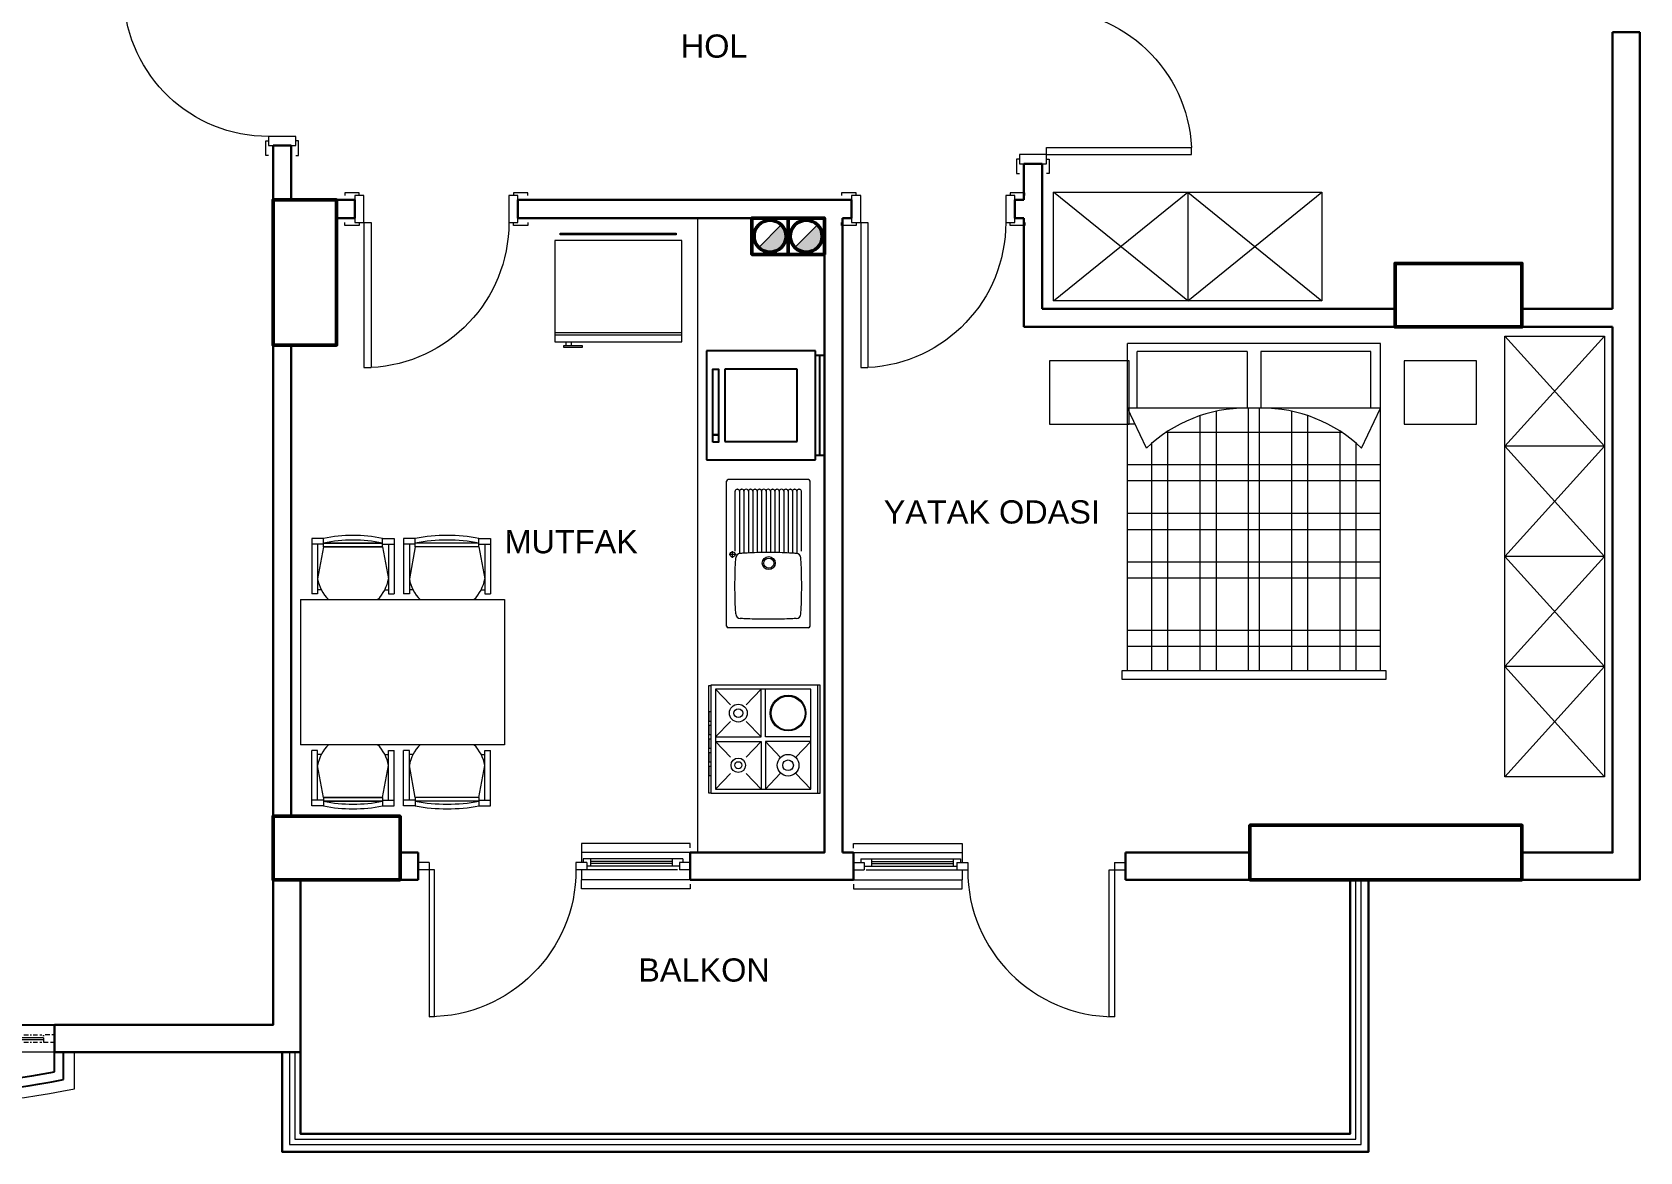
# Model space of a CAD drawing. Header units: millimetres. Extents: x 34 to 2479, y 29 to 1718.
# Drawn here: x 1582 to 2469, y 29 to 646 of the extents above; entities that cross this region are included whole.
import ezdxf

# ---------------------------------------------------------------- set-up
doc = ezdxf.new("R2010")
doc.units = ezdxf.units.MM
doc.linetypes.add('BORDER', pattern=[1.75, 0.5, -0.25, 0.5, -0.25, 0, -0.25])
doc.linetypes.add('DOT2', pattern=[0.125, 0, -0.125])
for name, color, linetype, lineweight in [('0-Gör-4__0_20_', 6, 'Continuous', 20), ('duv', 142, 'Continuous', 30), ('DUVAR', 7, 'Continuous', 50), ('KOLON', 1, 'Continuous', 50), ('mahal', 1, 'Continuous', 20), ('MIMARI', 2, 'Continuous', 20), ('PENCERE', 3, 'Continuous', 18), ('sıva', 6, 'DOT2', 20), ('TEFRIS', 6, 'Continuous', 15)]:
    doc.layers.add(name, color=color, linetype=linetype, lineweight=lineweight)
doc.layers.add('14_ISLAK_MEKAN_TEFRİŞ', color=134, linetype='Continuous')
doc.styles.add('text1', font='Arial')

# ---------------------------------------------------------------- blocks, each defined once
blk = doc.blocks.new('a67')
at = {"layer": 'TEFRIS'}
for p, q in [((2186.210795, 294.142837), (2186.210795, 474.432837)), ((2191.556795, 438.792837), (2191.556795, 469.977837)), ((2252.144795, 469.977837), (2191.556795, 469.977837)), ((2252.144795, 469.977837), (2252.144795, 438.792837)), ((2259.836795, 469.977837), (2259.836795, 438.792837)), ((2320.424795, 469.977837), (2259.836795, 469.977837)), ((2320.424795, 438.792837), (2320.424795, 469.977837)), ((2325.770795, 294.142837), (2325.770795, 474.432837)), ((2325.770795, 438.792837), (2186.210795, 438.792837)), ((2226.305795, 294.142837), (2226.305795, 434.642983)), ((2235.215795, 294.142837), (2235.215795, 437.072133)), ((2253.035795, 294.142837), (2253.035795, 438.792837)), ((2258.945795, 294.142837), (2258.945795, 438.792837)), ((2276.765795, 294.142837), (2276.765795, 437.072133)), ((2285.675795, 294.142837), (2285.675795, 434.642983)), ((2315.352696, 416.721028), (2325.770795, 438.792837)), ((2208.485795, 294.142837), (2208.485795, 426.068927)), ((2303.495795, 294.142837), (2303.495795, 426.068927)), ((2304.474036, 425.427837), (2207.507553, 425.427837)), ((2312.405795, 294.142837), (2312.405795, 419.91609)), ((2325.770795, 407.607837), (2186.210795, 407.607837)), ((2325.770795, 398.697837), (2186.210795, 398.697837)), ((2186.210795, 380.877837), (2325.770795, 380.877837)), ((2186.210795, 371.967837), (2325.770795, 371.967837)), ((2186.210795, 354.147837), (2325.770795, 354.147837)), ((2186.210795, 345.237837), (2325.770795, 345.237837)), ((2186.210795, 316.417837), (2325.770795, 316.417837)), ((2186.210795, 307.507837), (2325.770795, 307.507837)), ((2186.210795, 294.142837), (2325.770795, 294.142837))]:
    blk.add_line(p, q, dxfattribs=at)
at = {"layer": 'TEFRIS', "flags": 128}
for points in [[(2143.210795, 464.901072), (2143.210795, 429.901072), (2187.210795, 429.901072), (2187.210795, 464.901072), (2143.210795, 464.901072)], [(2338.770795, 464.901072), (2338.770795, 429.901072), (2378.770795, 429.901072), (2378.770795, 464.901072), (2338.770795, 464.901072)], [(2325.770795, 294.142837), (2328.770795, 294.142837), (2328.770795, 289.142837), (2186.210795, 289.142837), (2183.210795, 289.142837), (2183.210795, 294.142837), (2186.210795, 294.142837)]]:
    blk.add_lwpolyline(points, dxfattribs=at)
at = {"layer": 'TEFRIS'}
for centre, start, end in [((2251.696381, 359.066886), 89.677747, 133.685448), ((2260.285208, 359.066886), 46.314552, 90.322253)]:
    blk.add_arc(centre, 79.727212, start, end, dxfattribs=at)
blk = doc.blocks.new('bb12')
at = {"layer": '14_ISLAK_MEKAN_TEFRİŞ'}
for p, q in [((1139.887996, -291.899922), (1079.887996, -291.899922)), ((1079.887996, -291.899922), (1079.887996, -351.899922)), ((1139.887996, -351.899922), (1139.887996, -291.899922)), ((1129.887996, -301.899922), (1089.887996, -301.899922)), ((1089.887996, -301.899922), (1089.887996, -341.899922)), ((1129.887996, -341.899922), (1129.887996, -301.899922)), ((1089.887996, -341.899922), (1129.887996, -341.899922)), ((1079.887996, -351.899922), (1139.887996, -351.899922)), ((1082.428008, -351.899922), (1082.428008, -356.899922)), ((1082.428008, -356.899922), (1132.428008, -356.899922)), ((1132.428008, -356.899922), (1137.428008, -356.899922))]:
    blk.add_line(p, q, dxfattribs=at)
at = {"layer": '14_ISLAK_MEKAN_TEFRİŞ', "flags": 128}
for points in [[(1089.659863, -295.395742), (1093.65358, -295.395742), (1093.65358, -298.404103), (1089.659863, -298.404103)], [(1093.65358, -295.395742), (1129.887996, -295.395742), (1129.887996, -298.404103), (1093.65358, -298.404103)]]:
    blk.add_lwpolyline(points, close=True, dxfattribs=at)
for points in [[(1082.428008, -354.399922), (1137.428008, -354.399922)], [(1137.428008, -356.899922), (1137.428008, -351.899922)]]:
    blk.add_lwpolyline(points, dxfattribs=at)
blk = doc.blocks.new('dolap2', base_point=(2394.2937, 235.5355))
at = {"layer": 'TEFRIS', "linetype": 'ByBlock'}
for p, q in [((2394.29374, 478.559318), (2449.29374, 417.80336)), ((2394.29374, 417.80336), (2449.29374, 478.559318)), ((2449.29374, 417.80336), (2394.29374, 417.80336)), ((2449.29374, 417.80336), (2394.29374, 357.047401)), ((2449.29374, 357.047401), (2394.29374, 417.80336)), ((2449.29374, 357.047401), (2394.29374, 357.047401)), ((2394.29374, 357.047401), (2449.29374, 296.291443)), ((2394.29374, 296.291443), (2449.29374, 357.047401)), ((2449.29374, 296.291443), (2394.29374, 296.291443)), ((2449.29374, 296.291443), (2394.29374, 235.535485)), ((2449.29374, 235.535485), (2394.29374, 296.291443))]:
    blk.add_line(p, q, dxfattribs=at)
at = {"layer": 'TEFRIS', "flags": 128}
blk.add_lwpolyline([(2449.29374, 478.559318), (2449.29374, 235.535485), (2394.29374, 235.535485), (2394.29374, 478.559318), (2449.29374, 478.559318)], dxfattribs=at)
blk = doc.blocks.new('dolap6', base_point=(2145.4474, 497.9032))
at = {"layer": 'TEFRIS', "linetype": 'ByBlock'}
for p, q in [((2145.447386, 497.903204), (2219.459302, 557.903204)), ((2219.459302, 497.903204), (2145.447386, 557.903204)), ((2219.459302, 557.903204), (2219.459302, 497.903204)), ((2219.459302, 557.903204), (2293.471219, 497.903204)), ((2219.459302, 497.903204), (2293.471219, 557.903204))]:
    blk.add_line(p, q, dxfattribs=at)
at = {"layer": 'TEFRIS', "flags": 128}
blk.add_lwpolyline([(2293.471219, 497.903204), (2145.447386, 497.903204), (2145.447386, 557.903204), (2293.471219, 557.903204), (2293.471219, 497.903204)], dxfattribs=at)
blk = doc.blocks.new('baca')
at = {"layer": 'MIMARI', "linetype": 'Continuous'}
blk.add_hatch(color=256, dxfattribs=at).paths.add_polyline_path([(16.24, -3.76), (15.19, -2.86), (14.01, -2.13), (12.73, -1.6), (11.38, -1.28), (10, -1.17), (8.62, -1.28), (7.27, -1.6), (5.99, -2.13), (4.81, -2.86), (3.76, -3.76), (2.86, -4.81), (2.13, -5.99), (1.6, -7.27), (1.28, -8.62), (1.17, -10), (1.28, -11.38), (1.6, -12.73), (2.13, -14.01), (2.86, -15.19), (3.76, -16.24)])
at = {"layer": 'DUVAR', "ltscale": 5, "flags": 128}
blk.add_lwpolyline([(0, 0), (20, 0), (20, -20), (0, -20)], close=True, dxfattribs=at)
at = {"layer": 'DUVAR', "ltscale": 5}
blk.add_circle((10, -10), 8.83, dxfattribs=at)
at = {"layer": 'MIMARI', "linetype": 'Continuous'}
blk.add_line((3.76, -16.24), (16.24, -3.76), dxfattribs=at)
blk = doc.blocks.new('fgdfgfr')
at = {"layer": 'TEFRIS'}
for p, q in [((1223.771266, -39316.767325), (1223.771266, -39301.767325)), ((1373.771266, -39296.767325), (1313.771266, -39296.767325)), ((1313.771266, -39296.767325), (1313.771266, -39301.767325)), ((1313.771266, -39307.267325), (1313.771266, -39301.767325)), ((1373.771266, -39301.767325), (1313.771266, -39301.767325)), ((1373.771266, -39299.267325), (1373.771266, -39296.767325)), ((1373.771266, -39301.767325), (1373.771266, -39316.767325)), ((1229.771266, -39307.267325), (1223.771266, -39307.267325)), ((1223.771266, -39311.267325), (1223.771266, -39307.267325)), ((1229.771266, -39311.267325), (1229.771266, -39307.267325)), ((1316.771266, -39307.267325), (1310.771266, -39307.267325)), ((1310.771266, -39311.267325), (1310.771266, -39307.267325)), ((1316.771266, -39311.267325), (1316.771266, -39307.267325)), ((1366.771266, -39307.267325), (1316.771266, -39307.267325)), ((1367.771266, -39309.267325), (1316.771266, -39309.267325)), ((1318.771266, -39313.267325), (1318.771266, -39309.267325)), ((1363.771266, -39310.767325), (1318.771266, -39310.767325)), ((1363.771266, -39313.267325), (1363.771266, -39309.267325)), ((1373.771266, -39307.267325), (1367.771266, -39307.267325)), ((1367.771266, -39311.267325), (1367.771266, -39307.267325)), ((1229.771266, -39311.267325), (1223.771266, -39311.267325)), ((1316.771266, -39311.267325), (1310.771266, -39311.267325)), ((1313.771266, -39316.767325), (1313.771266, -39311.267325)), ((1313.771266, -39321.767325), (1313.771266, -39316.767325)), ((1373.771266, -39316.767325), (1313.771266, -39316.767325)), ((1314.771266, -39313.267325), (1314.771266, -39311.267325)), ((1369.771266, -39313.267325), (1314.771266, -39313.267325)), ((1363.771266, -39311.767325), (1318.771266, -39311.767325)), ((1373.771266, -39311.267325), (1367.771266, -39311.267325)), ((1369.771266, -39313.267325), (1369.771266, -39311.267325)), ((1373.771266, -39319.267325), (1373.771266, -39321.767325)), ((1373.771266, -39321.767325), (1313.771266, -39321.767325))]:
    blk.add_line(p, q, dxfattribs=at)
at = {"layer": 'TEFRIS', "flags": 128}
blk.add_lwpolyline([(1229.771266, -39307.267325), (1229.771266, -39226.267325), (1232.769211, -39226.322824), (1232.769211, -39307.267325), (1229.771266, -39307.267325)], dxfattribs=at)
at = {"layer": 'TEFRIS'}
blk.add_arc((1229.771266, -39307.267325), 81, 0, 90, dxfattribs=at)
blk = doc.blocks.new('dfsgadf')
at = {"layer": 'TEFRIS', "ltscale": 5}
for p, q in [((16407.274855, 28342.226677), (16407.274855, 28311.582287)), ((16413.674855, 28342.226677), (16407.274855, 28342.226677)), ((16413.674855, 28339.052333), (16407.274855, 28339.052333)), ((16410.474855, 28339.027213), (16410.474855, 28311.582287)), ((16413.674855, 28337.570469), (16410.474855, 28319.970469)), ((16413.674855, 28337.570469), (16413.674855, 28342.226677)), ((16413.674855, 28339.608007), (16448.874855, 28339.608007)), ((16413.674855, 28337.570469), (16448.874855, 28337.570469)), ((16448.874855, 28342.226677), (16455.274855, 28342.226677)), ((16448.874855, 28337.570469), (16448.874855, 28342.226677)), ((16448.874855, 28339.052333), (16455.274855, 28339.052333)), ((16448.874855, 28337.570469), (16452.074855, 28319.970469)), ((16452.074855, 28339.027213), (16452.074855, 28311.582287)), ((16455.274855, 28342.226677), (16455.274855, 28311.582287)), ((16460.391587, 28342.226677), (16460.391587, 28311.582287)), ((16460.391587, 28342.226677), (16460.391587, 28311.582287)), ((16466.791587, 28342.226677), (16460.391587, 28342.226677)), ((16466.791587, 28342.226677), (16460.391587, 28342.226677)), ((16466.791587, 28339.052333), (16460.391587, 28339.052333)), ((16466.791587, 28339.052333), (16460.391587, 28339.052333)), ((16463.591587, 28339.027213), (16463.591587, 28311.582287)), ((16463.591587, 28339.027213), (16463.591587, 28311.582287)), ((16466.791587, 28337.570469), (16463.591587, 28319.970469)), ((16466.791587, 28337.570469), (16463.591587, 28319.970469)), ((16466.791587, 28337.570469), (16466.791587, 28342.226677)), ((16466.791587, 28337.570469), (16466.791587, 28342.226677)), ((16466.791587, 28339.608007), (16499.491587, 28339.608007)), ((16499.491587, 28339.608007), (16466.791587, 28339.608007)), ((16466.791587, 28337.570469), (16499.491587, 28337.570469)), ((16499.491587, 28337.570469), (16466.791587, 28337.570469)), ((16499.491587, 28337.570469), (16499.491587, 28342.226677)), ((16499.491587, 28342.226677), (16505.891587, 28342.226677)), ((16499.491587, 28342.226677), (16505.891587, 28342.226677)), ((16499.491587, 28337.570469), (16499.491587, 28342.226677)), ((16499.491587, 28339.052333), (16505.891587, 28339.052333)), ((16499.491587, 28339.052333), (16505.891587, 28339.052333)), ((16499.491587, 28337.570469), (16502.691587, 28319.970469)), ((16499.491587, 28337.570469), (16502.691587, 28319.970469)), ((16502.691587, 28339.027213), (16502.691587, 28311.582287)), ((16502.691587, 28339.027213), (16502.691587, 28311.582287)), ((16505.891587, 28342.226677), (16505.891587, 28311.582287)), ((16505.891587, 28342.226677), (16505.891587, 28311.582287)), ((16410.474855, 28311.582287), (16407.274855, 28311.582287)), ((16412.497186, 28313.857961), (16410.474855, 28313.857961)), ((16450.052523, 28313.857961), (16452.074855, 28313.857961)), ((16452.074855, 28311.582287), (16455.274855, 28311.582287)), ((16463.591587, 28311.582287), (16460.391587, 28311.582287)), ((16463.591587, 28311.582287), (16460.391587, 28311.582287)), ((16465.613918, 28313.857961), (16463.591587, 28313.857961)), ((16465.613918, 28313.857961), (16463.591587, 28313.857961)), ((16500.669255, 28313.857961), (16502.691587, 28313.857961)), ((16500.669255, 28313.857961), (16502.691587, 28313.857961)), ((16502.691587, 28311.582287), (16505.891587, 28311.582287)), ((16502.691587, 28311.582287), (16505.891587, 28311.582287)), ((16399.518633, 28308.469343), (16512.024619, 28308.469343)), ((16399.518633, 28228.469343), (16399.518633, 28308.469343)), ((16512.024619, 28228.469343), (16512.024619, 28308.469343)), ((16512.024619, 28228.469343), (16399.518633, 28228.469343)), ((16410.474855, 28225.356399), (16407.274855, 28225.356399)), ((16407.274855, 28194.712009), (16407.274855, 28225.356399)), ((16410.474855, 28197.911472), (16410.474855, 28225.356399)), ((16412.497186, 28223.080725), (16410.474855, 28223.080725)), ((16450.052523, 28223.080725), (16452.074855, 28223.080725)), ((16452.074855, 28197.911472), (16452.074855, 28225.356399)), ((16452.074855, 28225.356399), (16455.274855, 28225.356399)), ((16455.274855, 28194.712009), (16455.274855, 28225.356399)), ((16460.391587, 28194.712009), (16460.391587, 28225.356399)), ((16463.591587, 28225.356399), (16460.391587, 28225.356399)), ((16460.391587, 28194.712009), (16460.391587, 28225.356399)), ((16463.591587, 28225.356399), (16460.391587, 28225.356399)), ((16463.591587, 28197.911472), (16463.591587, 28225.356399)), ((16463.591587, 28197.911472), (16463.591587, 28225.356399)), ((16465.613918, 28223.080725), (16463.591587, 28223.080725)), ((16465.613918, 28223.080725), (16463.591587, 28223.080725)), ((16500.669255, 28223.080725), (16502.691587, 28223.080725)), ((16500.669255, 28223.080725), (16502.691587, 28223.080725)), ((16502.691587, 28225.356399), (16505.891587, 28225.356399)), ((16502.691587, 28197.911472), (16502.691587, 28225.356399)), ((16502.691587, 28225.356399), (16505.891587, 28225.356399)), ((16502.691587, 28197.911472), (16502.691587, 28225.356399)), ((16505.891587, 28194.712009), (16505.891587, 28225.356399)), ((16505.891587, 28194.712009), (16505.891587, 28225.356399)), ((16413.674855, 28199.368217), (16410.474855, 28216.968217)), ((16448.874855, 28199.368217), (16452.074855, 28216.968217)), ((16466.791587, 28199.368217), (16463.591587, 28216.968217)), ((16466.791587, 28199.368217), (16463.591587, 28216.968217)), ((16499.491587, 28199.368217), (16502.691587, 28216.968217)), ((16499.491587, 28199.368217), (16502.691587, 28216.968217)), ((16413.674855, 28197.886353), (16407.274855, 28197.886353)), ((16413.674855, 28194.712009), (16407.274855, 28194.712009)), ((16413.674855, 28199.368217), (16448.874855, 28199.368217)), ((16413.674855, 28199.368217), (16413.674855, 28194.712009)), ((16413.674855, 28197.330679), (16448.874855, 28197.330679)), ((16448.874855, 28199.368217), (16448.874855, 28194.712009)), ((16448.874855, 28197.886353), (16455.274855, 28197.886353)), ((16448.874855, 28194.712009), (16455.274855, 28194.712009)), ((16466.791587, 28197.886353), (16460.391587, 28197.886353)), ((16466.791587, 28197.886353), (16460.391587, 28197.886353)), ((16466.791587, 28194.712009), (16460.391587, 28194.712009)), ((16466.791587, 28194.712009), (16460.391587, 28194.712009)), ((16499.491587, 28199.368217), (16466.791587, 28199.368217)), ((16466.791587, 28199.368217), (16466.791587, 28194.712009)), ((16466.791587, 28199.368217), (16499.491587, 28199.368217)), ((16466.791587, 28199.368217), (16466.791587, 28194.712009)), ((16499.491587, 28197.330679), (16466.791587, 28197.330679)), ((16466.791587, 28197.330679), (16499.491587, 28197.330679)), ((16499.491587, 28199.368217), (16499.491587, 28194.712009)), ((16499.491587, 28199.368217), (16499.491587, 28194.712009)), ((16499.491587, 28197.886353), (16505.891587, 28197.886353)), ((16499.491587, 28197.886353), (16505.891587, 28197.886353)), ((16499.491587, 28194.712009), (16505.891587, 28194.712009)), ((16499.491587, 28194.712009), (16505.891587, 28194.712009))]:
    blk.add_line(p, q, dxfattribs=at)
for centre, radius, start, end in [((16431.274855, 28246.274715), 97.552749, 79.606054, 100.393946), ((16431.274855, 28246.097121), 95.152749, 79.340864, 100.659136), ((16483.141587, 28259.529907), 84.297558, 78.816269, 101.183731), ((16483.141587, 28259.529907), 84.297558, 78.816269, 101.183731), ((16483.141587, 28259.020696), 82.229175, 78.531186, 101.468814), ((16483.141587, 28259.020696), 82.229175, 78.531186, 101.468814), ((16431.274855, 28323.461378), 21.090909, 189.527283, 225.302425), ((16431.274855, 28323.461378), 21.090909, 314.697575, 350.472717), ((16484.391587, 28323.461378), 21.090909, 189.527283, 225.302425), ((16484.391587, 28323.461378), 21.090909, 189.527283, 225.302425), ((16481.891587, 28323.461378), 21.090909, 314.697575, 350.472717), ((16481.891587, 28323.461378), 21.090909, 314.697575, 350.472717), ((16431.274855, 28213.477308), 21.090909, 134.697575, 170.472717), ((16431.274855, 28213.477308), 21.090909, 9.527283, 45.302425), ((16484.391587, 28213.477308), 21.090909, 134.697575, 170.472717), ((16484.391587, 28213.477308), 21.090909, 134.697575, 170.472717), ((16481.891587, 28213.477308), 21.090909, 9.527283, 45.302425), ((16481.891587, 28213.477308), 21.090909, 9.527283, 45.302425), ((16431.274855, 28290.66397), 97.552749, 259.606054, 280.393946), ((16431.274855, 28290.841564), 95.152749, 259.340864, 280.659136), ((16483.141587, 28277.408779), 84.297558, 258.816269, 281.183731), ((16483.141587, 28277.408779), 84.297558, 258.816269, 281.183731), ((16483.141587, 28277.91799), 82.229175, 258.531186, 281.468814), ((16483.141587, 28277.91799), 82.229175, 258.531186, 281.468814)]:
    blk.add_arc(centre, radius, start, end, dxfattribs=at)
blk = doc.blocks.new('kapı_10')
at = {"layer": '0-Gör-4__0_20_', "ltscale": 5}
for p, q in [((-9, -2.5), (-9, 5.5)), ((-9, 5.5), (-7.5, 5.5)), ((9, 5.5), (7.5, 5.5)), ((9, -2.5), (9, 5.5)), ((-7.5, -2.5), (-9, -2.5)), ((7.5, -2.5), (9, -2.5)), ((7.5, -5), (87.399937, -5)), ((7.5, -5), (7.5, -9)), ((87.399937, -5), (87.399937, -9)), ((7.5, -9), (87.399937, -9)), ((-9, -95.5), (-9, -87.5)), ((-9, -87.5), (-7.5, -87.5)), ((9, -87.5), (7.5, -87.5)), ((9, -95.5), (9, -87.5)), ((-7.5, -95.5), (-9, -95.5)), ((7.5, -95.5), (9, -95.5))]:
    blk.add_line(p, q, dxfattribs=at)
at = {"layer": '0-Gör-4__0_20_', "ltscale": 5, "flags": 128}
for points in [[(-7.5, 0), (7.5, 0), (7.5, -5), (-7.5, -5), (-7.5, 0)], [(-7.5, -85), (7.5, -85), (7.5, -90), (-7.5, -90), (-7.5, -85)]]:
    blk.add_lwpolyline(points, dxfattribs=at)
at = {"layer": '0-Gör-4__0_20_', "ltscale": 5}
blk.add_arc((7.5, -5), 80, 270, 357.134016, dxfattribs=at)
blk = doc.blocks.new('gdgffg')
at = {"layer": 'PENCERE', "ltscale": 5}
for p, q in [((421.613762, -49280.283032), (421.613765, -49300.607307)), ((643.613766, -49280.28298), (643.613769, -49300.607307))]:
    blk.add_line(p, q, dxfattribs=at)
at = {"layer": 'PENCERE', "lineweight": 25, "ltscale": 5}
for p, q in [((427.613763, -49285.395158), (427.613765, -49300.607306)), ((432.613764, -49289.680565), (432.613765, -49300.607305)), ((632.613768, -49289.680518), (632.613769, -49300.607309)), ((637.613767, -49285.395109), (637.613769, -49300.607308)), ((632.613769, -49315.60726), (432.613769, -49315.607308))]:
    blk.add_line(p, q, dxfattribs=at)
at = {"layer": 'PENCERE'}
for p, q in [((432.613765, -49300.607308), (632.613769, -49300.60726)), ((432.613769, -49315.607308), (432.613766, -49300.607308)), ((632.613769, -49315.60726), (632.613769, -49300.607309)), ((489.613767, -49307.607292), (438.613767, -49307.607306)), ((489.613767, -49308.607292), (438.613767, -49308.607306)), ((565.613767, -49309.607277), (499.613767, -49309.60729)), ((565.613767, -49310.607277), (499.613767, -49310.60729)), ((626.613767, -49307.607262), (575.613767, -49307.607275)), ((626.613767, -49308.607262), (575.613767, -49308.607275))]:
    blk.add_line(p, q, dxfattribs=at)
at = {"layer": 'PENCERE', "linetype": 'BORDER', "ltscale": 5}
for p, q in [((488.613767, -49306.107293), (439.613767, -49306.107306)), ((488.613767, -49310.107293), (439.613767, -49310.107306)), ((495.613767, -49306.107291), (489.613767, -49306.107292)), ((489.613767, -49310.107292), (489.613767, -49306.107292)), ((495.613767, -49310.107291), (489.613767, -49310.107292)), ((493.613768, -49312.107292), (493.613767, -49310.107292)), ((495.613767, -49310.107291), (495.613767, -49306.107291)), ((569.613767, -49308.107277), (495.613767, -49308.107291)), ((568.613767, -49306.107277), (496.613767, -49306.107291)), ((499.613768, -49312.10729), (499.613767, -49308.10729)), ((565.613768, -49312.107277), (565.613767, -49308.107277)), ((575.613767, -49306.107275), (569.613767, -49306.107277)), ((569.613767, -49310.107277), (569.613767, -49306.107277)), ((575.613767, -49310.107275), (569.613767, -49310.107277)), ((571.613768, -49312.107276), (571.613767, -49310.107276)), ((575.613767, -49310.107275), (575.613767, -49306.107275)), ((625.613767, -49306.107262), (576.613767, -49306.107275)), ((625.613767, -49310.107262), (576.613767, -49310.107275)), ((571.613768, -49312.107276), (493.613768, -49312.107292))]:
    blk.add_line(p, q, dxfattribs=at)
at = {"layer": 'PENCERE', "linetype": 'BORDER', "ltscale": 5, "flags": 128}
for points in [[(438.613767, -49306.107306), (432.613767, -49306.107308), (432.613767, -49310.107308), (438.613767, -49310.107306), (438.613767, -49306.107306)], [(632.613767, -49306.10726), (626.613767, -49306.107262), (626.613767, -49310.107262), (632.613767, -49310.10726), (632.613767, -49306.10726)]]:
    blk.add_lwpolyline(points, dxfattribs=at)
at = {"layer": 'PENCERE', "ltscale": 5}
blk.add_arc((532.613897, -49852.002153), 582.394869, 79.012659, 100.987368, dxfattribs=at)
at = {"layer": 'PENCERE', "lineweight": 25, "ltscale": 5}
for centre, radius, start, end in [((532.613896, -49843.699495), 568.092211, 79.348842, 100.651185), ((532.613895, -49836.213919), 555.606635, 79.631217, 100.36881)]:
    blk.add_arc(centre, radius, start, end, dxfattribs=at)
blk = doc.blocks.new('Firin')
at = {"layer": 'TEFRIS'}
for p, q in [((0, -0.012687), (0.6, -0.012687)), ((0.2875, -0.05), (0.2875, -0.300568)), ((0.398274, -0.131875), (0.3125, -0.05)), ((0.575, -0.05), (0.489226, -0.131875)), ((0.398274, -0.218693), (0.3125, -0.300568)), ((0.575, -0.300568), (0.489226, -0.218693)), ((0.2875, -0.300568), (0.025, -0.300568)), ((0.025, -0.324432), (0.110774, -0.406307)), ((0.201726, -0.406307), (0.2875, -0.324432)), ((0.398274, -0.406307), (0.3125, -0.324432)), ((0.575, -0.324432), (0.489226, -0.406307)), ((0.025, -0.575), (0.110774, -0.493125)), ((0.201726, -0.493125), (0.2875, -0.575)), ((0.398274, -0.493125), (0.3125, -0.575)), ((0.575, -0.575), (0.489226, -0.493125))]:
    blk.add_line(p, q, dxfattribs=at)
at = {"layer": 'TEFRIS', "flags": 128}
for points in [[(0, 0), (0.6, 0), (0.6, -0.6), (0, -0.6)], [(0.025, -0.575), (0.575, -0.575), (0.575, -0.05), (0.025, -0.05)]]:
    blk.add_lwpolyline(points, close=True, dxfattribs=at)
for points in [[(0.3125, -0.05), (0.3125, -0.300568), (0.575, -0.300568)], [(0.2875, -0.575), (0.2875, -0.324432), (0.025, -0.324432)], [(0.3125, -0.575), (0.3125, -0.324432), (0.575, -0.324432)], [(0.005, -0.6), (0.005, -0.614), (0.595, -0.614), (0.595, -0.6)], [(0.15, -0.6), (0.15, -0.6125), (0.2, -0.6125), (0.2, -0.6)], [(0.225, -0.6), (0.225, -0.6125), (0.275, -0.6125), (0.275, -0.6)], [(0.3, -0.6), (0.3, -0.6125), (0.35, -0.6125), (0.35, -0.6)], [(0.375, -0.6), (0.375, -0.6125), (0.425, -0.6125), (0.425, -0.6)], [(0.45, -0.6), (0.45, -0.6125), (0.5, -0.6125), (0.5, -0.6)]]:
    blk.add_lwpolyline(points, dxfattribs=at)
at = {"layer": 'TEFRIS'}
for centre, radius in [((0.15625, -0.175284), 0.098575), ((0.15625, -0.175284), 0.093575), ((0.44375, -0.175284), 0.05975), ((0.44375, -0.175284), 0.029375), ((0.15625, -0.449716), 0.049177), ((0.15625, -0.449716), 0.024177), ((0.44375, -0.449716), 0.039833), ((0.44375, -0.449716), 0.019583)]:
    blk.add_circle(centre, radius, dxfattribs=at)
blk = doc.blocks.new('bzd_7060')
at = {"layer": 'TEFRIS'}
for p, q in [((-59, 67), (-60, 67)), ((-60, 67), (-60, 3)), ((-59, 3), (-59, 67)), ((-56, 0), (-56, 70)), ((-56, 70), (0, 70)), ((-5, 0), (-5, 70)), ((-4, 70), (-4, 0)), ((0, 70), (0, 0)), ((0, 64), (2, 64)), ((3, 65), (2, 65)), ((2, 65), (2, 55)), ((3, 55), (3, 65)), ((0, 61), (2, 61)), ((2, 55), (3, 55)), ((-60, 3), (-59, 3)), ((0, 0), (-56, 0))]:
    blk.add_line(p, q, dxfattribs=at)
blk = doc.blocks.new('EVIYE1')
at = {"layer": 'TEFRIS'}
for p, q in [((-33.48683, 5.721164), (-33.48683, 52.221164)), ((-32.48683, 53.221164), (51.51317, 53.221164)), ((7.01317, 49.721164), (11.01317, 49.721164)), ((9.01317, 47.721164), (9.01317, 51.721164)), ((11.01317, 48.221164), (45.71317, 48.221164)), ((46.91317, 47.021164), (46.91317, 46.857831)), ((52.51317, 5.721164), (52.51317, 52.221164)), ((45.71317, 45.657831), (9.55908, 45.657831)), ((45.71317, 43.097831), (10.01317, 43.097831)), ((45.71317, 40.537831), (10.01317, 40.537831)), ((45.71317, 37.977831), (10.01317, 37.977831)), ((46.91317, 44.457831), (46.91317, 44.297831)), ((46.91317, 41.897831), (46.91317, 41.737831)), ((46.91317, 39.337831), (46.91317, 39.177831)), ((45.71317, 35.417831), (10.065071, 35.417831)), ((45.71317, 32.857831), (10.104855, 32.857831)), ((45.71317, 30.297831), (10.124925, 30.297831)), ((46.91317, 36.777831), (46.91317, 36.617831)), ((46.91317, 34.217831), (46.91317, 34.057831)), ((46.91317, 31.657831), (46.91317, 31.497831)), ((45.71317, 20.057831), (10.01317, 20.057831)), ((45.71317, 22.617831), (10.066868, 22.617831)), ((45.71317, 25.177831), (10.105933, 25.177831)), ((45.71317, 27.737831), (10.125285, 27.737831)), ((46.91317, 26.537831), (46.91317, 26.377831)), ((46.91317, 23.977831), (46.91317, 23.817831)), ((46.91317, 21.417831), (46.91317, 21.257831)), ((46.91317, 18.857831), (46.91317, 18.697831)), ((45.71317, 12.377831), (9.573338, 12.377831)), ((45.71317, 17.497831), (10.01317, 17.497831)), ((45.71317, 14.937831), (10.01317, 14.937831)), ((11.01317, 9.721164), (45.71317, 9.721164)), ((46.91317, 16.297831), (46.91317, 16.137831)), ((46.91317, 13.737831), (46.91317, 13.577831)), ((46.91317, 11.177831), (46.91317, 10.921164)), ((-32.48683, 4.721164), (51.51317, 4.721164))]:
    blk.add_line(p, q, dxfattribs=at)
at = {"layer": 'TEFRIS', "flags": 128}
for points in [[(-25.48683, 47.80425, -0.009845), (-22.848628, 48.009165, -0.008463), (-17.20767, 48.240013, -0.005994), (-9.236822, 48.335566, -0.005994), (-1.265975, 48.240013, -0.008463), (4.374983, 48.009165, -0.009845), (7.01317, 47.804252, -0.374103)], [(-28.069916, 12.721164, -0.009845), (-28.274831, 15.359359, -0.008463), (-28.505678, 21.000317, -0.005994), (-28.601232, 28.971164, -0.005994), (-28.505678, 36.942012, -0.008463), (-28.274831, 42.58297, -0.009845), (-28.069916, 45.221164, -0.374103)], [(9.596257, 12.721164, 0.009845), (9.801171, 15.359359, 0.008463), (10.032018, 21.000317, 0.005994), (10.127572, 28.971164, 0.005994), (10.032018, 36.942012, 0.008463), (9.801171, 42.58297, 0.009845), (9.596257, 45.221164, 0.374103)], [(-25.48683, 10.138078, 0.009845), (-22.848628, 9.933163, 0.008463), (-17.20767, 9.702316, 0.005994), (-9.236822, 9.606762, 0.005994), (-1.265975, 9.702316, 0.008463), (4.374983, 9.933163, 0.009845), (7.01317, 10.138077, 0.374103)]]:
    blk.add_lwpolyline(points, format="xyb", dxfattribs=at)
at = {"layer": 'TEFRIS'}
for centre, radius in [((9.01317, 49.721164), 1.5), ((4.01317, 28.721164), 3.75), ((4.01317, 28.721164), 2.9)]:
    blk.add_circle(centre, radius, dxfattribs=at)
for centre, radius, start, end in [((-32.48683, 52.221164), 1, 90, 180), ((-25.48683, 45.221164), 2.583087, 90, 180), ((7.01317, 45.221164), 2.583087, 0, 90), ((45.71317, 47.021164), 1.2, 0, 90), ((45.71317, 46.857831), 1.2, 270, 0), ((51.51317, 52.221164), 1, 0, 90), ((45.71317, 44.457831), 1.2, 0, 90), ((45.71317, 44.297831), 1.2, 270, 0), ((45.71317, 41.897831), 1.2, 0, 90), ((45.71317, 41.737831), 1.2, 270, 0), ((45.71317, 39.337831), 1.2, 0, 90), ((45.71317, 39.177831), 1.2, 270, 0), ((45.71317, 36.777831), 1.2, 0, 90), ((45.71317, 36.617831), 1.2, 270, 0), ((45.71317, 34.217831), 1.2, 0, 90), ((45.71317, 34.057831), 1.2, 270, 0), ((45.71317, 31.657831), 1.2, 0, 90), ((45.71317, 31.497831), 1.2, 270, 0), ((45.71317, 29.097831), 1.2, 0, 90), ((45.71317, 28.937831), 1.2, 270, 0), ((45.71317, 26.537831), 1.2, 0, 90), ((45.71317, 26.377831), 1.2, 270, 0), ((45.71317, 23.977831), 1.2, 0, 90), ((45.71317, 23.817831), 1.2, 270, 0), ((45.71317, 21.417831), 1.2, 0, 90), ((45.71317, 21.257831), 1.2, 270, 0), ((45.71317, 18.857831), 1.2, 0, 90), ((45.71317, 18.697831), 1.2, 270, 0), ((-25.48683, 12.721164), 2.583087, 180, 270), ((7.01317, 12.721164), 2.583087, 270, 0), ((45.71317, 16.297831), 1.2, 0, 90), ((45.71317, 16.137831), 1.2, 270, 0), ((45.71317, 13.737831), 1.2, 0, 90), ((45.71317, 13.577831), 1.2, 270, 0), ((45.71317, 11.177831), 1.2, 0, 90), ((45.71317, 10.921164), 1.2, 270, 0), ((-32.48683, 5.721164), 1, 180, 270), ((51.51317, 5.721164), 1, 270, 0)]:
    blk.add_arc(centre, radius, start, end, dxfattribs=at)

msp = doc.modelspace()

# ---------------------------------------------------------------- linework, layer by layer
for p, q in [((1730.081676, 178.805398), (1730.081676, 83.805398)), ((2309.081687, 38.805375), (2309.081687, 178.80398)), ((2319.081687, 28.805375), (2319.081687, 178.80398)), ((1720.081687, 83.805375), (1720.081687, 28.805375)), ((1730.081687, 83.805375), (1730.081687, 38.805375)), ((1730.081687, 38.805375), (2309.081687, 38.805375)), ((1720.081687, 28.805375), (2319.081687, 28.805375))]:
    msp.add_line(p, q)
at = {"flags": 128}
msp.add_lwpolyline([(1795.081676, 193.805398), (1785.081676, 193.805398)], dxfattribs=at)
at = {"layer": 'duv'}
for p, q in [((2453.762546, 646.058157), (2468.762546, 646.058157)), ((1715.081676, 583.560379), (1715.081676, 193.805398)), ((1715.081676, 583.560379), (1725.081676, 583.560379)), ((1725.081676, 583.560379), (1715.081676, 583.560379)), ((1725.081676, 583.560379), (1725.081676, 553.558157)), ((2129.081676, 553.560379), (2129.081676, 573.560379)), ((2129.081676, 573.560379), (2139.081676, 573.560379)), ((2129.081676, 573.560379), (2139.081676, 573.560379)), ((2129.081676, 573.560379), (2139.081676, 573.560379)), ((2139.081676, 493.558157), (2139.081676, 573.560379)), ((1850.081676, 553.560379), (2034.081676, 553.560379)), ((1850.081676, 553.560379), (1850.081676, 543.560379)), ((1850.081676, 543.560379), (1850.081676, 553.560379)), ((2034.081676, 543.560379), (2034.081676, 553.560379)), ((2124.081676, 553.560379), (2129.081676, 553.560379)), ((2124.081676, 543.560379), (2124.081676, 553.560379)), ((1850.081676, 543.560379), (2019.081676, 543.560379)), ((2019.081676, 543.560379), (2019.081676, 193.805398)), ((2029.081676, 543.560379), (2029.081676, 193.805398)), ((2029.081676, 543.560379), (2034.081676, 543.560379)), ((2124.081676, 543.560379), (2129.081676, 543.560379)), ((2129.081676, 483.558157), (2129.081676, 543.560379)), ((2139.081676, 493.558157), (2333.762539, 493.558157)), ((2403.762539, 493.558157), (2453.763274, 493.558157)), ((1715.081676, 483.558157), (1715.081676, 193.805398)), ((2129.081676, 483.558157), (2453.763274, 483.558157)), ((1725.081676, 473.560359), (1725.081676, 213.805398)), ((1725.081676, 463.558157), (1725.081676, 213.805398)), ((1795.081676, 193.805398), (1795.081676, 178.805398)), ((1945.081676, 193.805398), (1945.081676, 178.805398)), ((2035.081687, 178.801978), (2035.081499, 193.80663)), ((2185.081687, 178.803855), (2185.081499, 193.808507)), ((1795.081676, 178.805398), (1730.081676, 178.805398)), ((1594.460161, 98.805306), (1594.460168, 83.805306)), ((1730.081676, 83.805398), (1614.460697, 83.805398))]:
    msp.add_line(p, q, dxfattribs=at)
at = {"layer": 'duv', "flags": 128}
for points in [[(2468.763274, 646.058157), (2468.763274, 503.558157), (2468.763274, 178.805398), (2348.762539, 178.805398), (2333.762552, 178.800438)], [(2453.763274, 493.558157), (2453.763274, 503.558157), (2453.763274, 646.058157)], [(1750.081676, 553.558157), (1760.081676, 553.558157), (1760.081676, 543.558157), (1750.081676, 543.558157)], [(2019.081676, 543.560379), (2019.081676, 193.805398), (1945.081676, 193.805398)], [(2403.762539, 193.805398), (2453.763274, 193.805398), (2453.763274, 483.558157)], [(1594.460162, 98.805398), (1715.081675, 98.805398), (1715.081668, 193.805398)], [(1715.081676, 193.805398), (1715.081676, 98.805398), (1614.46069, 98.805398)], [(1795.081676, 193.805398), (1785.081676, 193.805398)], [(1785.081676, 193.805398), (1795.081676, 193.805398)], [(2004.081676, 193.805398), (1945.081676, 193.805398)], [(1945.081676, 193.805398), (2014.081676, 193.805398), (2019.081676, 193.805398)], [(2029.081676, 193.805398), (2035.081499, 193.805398)], [(2185.081499, 193.805398), (2253.762539, 193.800677)], [(2253.762539, 193.800438), (2253.769154, 193.80044)], [(1795.081676, 178.805398), (1730.081669, 178.805398), (1730.081676, 83.805398), (1594.460168, 83.805398)], [(1715.081676, 178.805398), (1715.081676, 98.805398), (1614.46069, 98.805398)], [(1715.081676, 178.805398), (1715.081676, 98.805398), (1614.46069, 98.805398)], [(1795.081676, 178.805398), (1730.081676, 178.805398), (1730.081676, 83.805398), (1614.460697, 83.805398)], [(2319.081687, 178.80398), (2319.081687, 28.805375), (1720.081687, 28.805375), (1720.081684, 83.805398)], [(1795.081676, 178.805398), (1730.081676, 178.805398)], [(1730.081684, 83.805398), (1730.081684, 38.805375), (2309.081687, 38.805375), (2309.081687, 178.80398)], [(2035.081687, 178.805398), (2014.081676, 178.805398), (1945.081676, 178.805398)], [(2333.762552, 178.800677), (2185.081687, 178.805398)]]:
    msp.add_lwpolyline(points, dxfattribs=at)
at = {"layer": 'KOLON', "flags": 128}
for points in [[(1750.081627, 553.560379), (1715.081627, 553.560379), (1715.081676, 473.560359), (1750.081676, 473.560359), (1750.081627, 553.560379), (1715.081627, 553.560379)], [(2333.762539, 518.558157), (2333.762539, 483.558157), (2403.762539, 483.558157), (2403.762539, 518.558157), (2333.762539, 518.558157), (2333.762539, 483.558157)], [(1715.081676, 213.805398), (1715.081676, 178.805398), (1785.081676, 178.805398), (1785.081676, 213.805398), (1715.081676, 213.805398), (1715.081676, 178.805398)], [(2253.762539, 208.805858), (2253.762539, 178.805398), (2403.762539, 178.805398), (2403.762539, 208.805858), (2253.762539, 208.805858), (2253.762539, 178.805398)]]:
    msp.add_lwpolyline(points, dxfattribs=at)
at = {"layer": 'TEFRIS'}
for p, q in [((2325.770795, 474.432837), (2186.210795, 474.432837)), ((2196.628894, 416.721028), (2186.210795, 438.792837)), ((2190.416398, 429.882837), (2186.210795, 429.882837)), ((2199.575795, 294.142837), (2199.575795, 419.91609))]:
    msp.add_line(p, q, dxfattribs=at)
at = {"layer": 'TEFRIS', "ltscale": 5, "flags": 128}
msp.add_lwpolyline([(1949.081676, 543.560379), (1949.081676, 193.805398)], dxfattribs=at)
at = {"layer": 'TEFRIS', "flags": 128}
for points in [[(1724.081684, 83.805398), (1724.081684, 32.805375), (2315.081687, 32.805375), (2315.081687, 178.80398)], [(1727.081684, 83.805398), (1727.081684, 35.805375), (2312.081687, 35.805375), (2312.081687, 178.80398)]]:
    msp.add_lwpolyline(points, dxfattribs=at)

# ---------------------------------------------------------------- block references
at = {"linetype": 'ByBlock'}
for name, p in [('dolap6', (2145.4474, 497.9032)), ('dolap2', (2394.2937, 235.5355))]:
    msp.add_blockref(name, p, dxfattribs=at)
at = {"rotation": 90}
msp.add_blockref('bb12', (1662.181747, -669.536836), dxfattribs=at)
msp.add_blockref('a67', (0, 0))
at = {"layer": 'DUVAR', "rotation": 180}
for p in [(1999.081676, 523.560379), (2019.081676, 523.560379)]:
    msp.add_blockref('baca', p, dxfattribs=at)
at = {"layer": 'KOLON', "xscale": -1, "rotation": 90}
msp.add_blockref('bzd_7060', (1940.412299, 475.268101), dxfattribs=at)
at = {"layer": 'KOLON', "xscale": 0.95, "yscale": 0.95, "zscale": 0.95, "rotation": 90}
msp.add_blockref('EVIYE1', (2015.671612, 349.54652), dxfattribs=at)
at = {"layer": 'sıva', "xscale": 100, "yscale": 100, "zscale": 100, "rotation": 270}
msp.add_blockref('Firin', (2016.569808, 286.289083), dxfattribs=at)
at = {"layer": 'TEFRIS', "xscale": -1}
msp.add_blockref('kapı_10', (1720.081676, 673.560379), dxfattribs=at)
for name, p, rotation in [('kapı_10', (2134.081676, 573.560379), 180), ('kapı_10', (1760.081676, 548.560379), 90), ('kapı_10', (2034.081676, 548.560379), 90), ('fgdfgfr', (571.310409, -39122.961927), 180)]:
    msp.add_blockref(name, p, dxfattribs=dict(at, rotation=rotation))
at = {"layer": 'TEFRIS', "ltscale": 5, "rotation": 180}
msp.add_blockref('dfsgadf', (18242.264837, 28561.71574), dxfattribs=at)
at = {"layer": 'TEFRIS', "rotation": 180}
for name, p in [('fgdfgfr', (3408.852954, -39122.972333)), ('gdgffg', (2027.073931, -49216.80188))]:
    msp.add_blockref(name, p, dxfattribs=at)

# ---------------------------------------------------------------- texts
at = {"layer": 'mahal', "char_height": 12.8, "attachment_point": 2, "style": 'text1'}
for s, insert, width in [('HOL', (1958.268816, 644.783638), 130.564968), ('YATAK ODASI', (2111.397432, 387.977707), 140.564968), ('MUTFAK', (1879.437835, 371.569866), 102.580941), ('BALKON', (1952.695308, 135.448012), 102.580941)]:
    msp.add_mtext(s, dxfattribs=dict(at, insert=insert, width=width))

doc.saveas('drawing.dxf')
